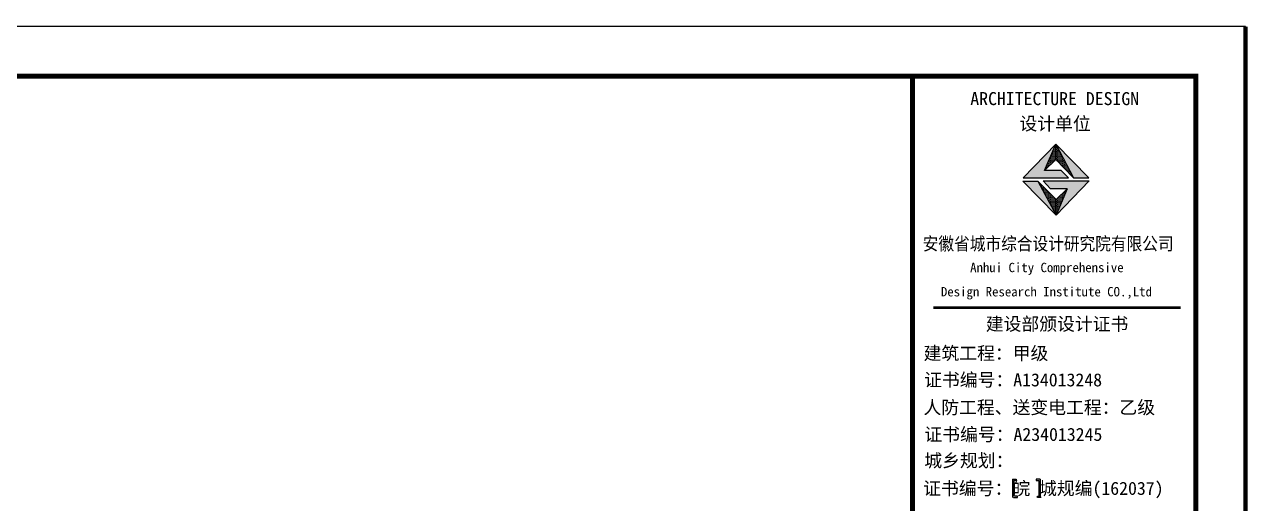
# Model space of a CAD drawing. Extents: x 4150464 to 4450492, y 483482 to 853422.
# Drawn here: x 4408638 to 4450492, y 753106 to 769496 of the extents above; entities that cross this region are included whole.
import ezdxf

# ---------------------------------------------------------------- set-up
doc = ezdxf.new("R2010")
doc.units = 0
doc.header["$LTSCALE"] = 1000
doc.header["$MEASUREMENT"] = 0
for name, color, linetype in [('A_DE_DETAIL_3', 144, 'Continuous'), ('PUB_TEXT', 7, 'Continuous'), ('PUB_TITLE', 4, 'Continuous'), ('图框', 7, 'Continuous')]:
    doc.layers.add(name, color=color, linetype=linetype)
doc.styles.add('黑体', font='simhei.ttf')
pattern_1 = [(0, (569013.884, 2229184.28), (15.9375, 31.875), [0, -31.875])]

msp = doc.modelspace()

# ---------------------------------------------------------------- hatches: boundary and pattern name
for points in [[(4443544, 764502), (4443931, 765400), (4442815, 764253), (4444369, 764253), (4444111, 764502)], [(4443544, 764502), (4443931, 765400), (4442815, 764253), (4444369, 764253), (4444111, 764502)], [(4444540, 764248), (4445066, 764248), (4443931, 765400)], [(4444540, 764248), (4445066, 764248), (4443931, 765400)]]:
    msp.add_hatch(color=1).paths.add_polyline_path(points)
at = {"layer": 'A_DE_DETAIL_3'}
for points in [[(4443318, 764137), (4442802, 764137), (4443946, 762976)], [(4443318, 764137), (4442802, 764137), (4443946, 762976)], [(4443496, 764141), (4443750, 763875), (4444324, 763875), (4443946, 762976), (4445067, 764141)], [(4443496, 764141), (4443750, 763875), (4444324, 763875), (4443946, 762976), (4445067, 764141)]]:
    msp.add_hatch(color=1, dxfattribs=at).paths.add_polyline_path(points)
at = {"layer": 'PUB_TEXT'}
h = msp.add_hatch(dxfattribs=at)
h.set_pattern_fill('DOTS', color=256, scale=510, style=0)
h.set_pattern_definition(pattern_1)
h.paths.add_polyline_path([(4443946, 762976), (4443946, 763511), (4443318, 764137)])
h.paths.add_polyline_path([(4444324, 763875), (4443946, 763511), (4443946, 762976)])
h.paths.add_polyline_path([(4443931, 765400), (4443931, 764872), (4444540, 764248)])
h.paths.add_polyline_path([(4443931, 764872), (4443931, 765400), (4443544, 764502)])
h = msp.add_hatch(dxfattribs=at)
h.set_pattern_fill('DOTS', color=256, scale=510, style=0)
h.set_pattern_definition(pattern_1)
h.paths.add_polyline_path([(4443946, 762976), (4443946, 763511), (4443318, 764137)])
h.paths.add_polyline_path([(4444324, 763875), (4443946, 763511), (4443946, 762976)])
h.paths.add_polyline_path([(4443931, 765400), (4443931, 764872), (4444540, 764248)])
h.paths.add_polyline_path([(4443931, 764872), (4443931, 765400), (4443544, 764502)])
at = {"layer": '图框'}
for points in [[(4442490, 753900), (4442577, 753900), (4442577, 753943), (4442537, 753943), (4442443, 753943), (4442443, 753310), (4442537, 753310), (4442577, 753310), (4442577, 753354), (4442490, 753354)], [(4442490, 753900), (4442577, 753900), (4442577, 753943), (4442537, 753943), (4442443, 753943), (4442443, 753310), (4442537, 753310), (4442577, 753310), (4442577, 753354), (4442490, 753354)], [(4443348, 753354), (4443261, 753354), (4443261, 753310), (4443301, 753310), (4443395, 753310), (4443395, 753943), (4443301, 753943), (4443261, 753943), (4443261, 753900), (4443348, 753900)], [(4443348, 753354), (4443261, 753354), (4443261, 753310), (4443301, 753310), (4443395, 753310), (4443395, 753943), (4443301, 753943), (4443261, 753943), (4443261, 753900), (4443348, 753900)]]:
    msp.add_hatch(color=4, dxfattribs=at).paths.add_polyline_path(points)

# ---------------------------------------------------------------- linework, layer by layer
for p, q in [((4443544, 764502), (4443931, 765400)), ((4443544, 764502), (4443931, 765400)), ((4443931, 765400), (4444540, 764248)), ((4443931, 765400), (4444540, 764248)), ((4443946, 762976), (4442802, 764137)), ((4442802, 764137), (4443318, 764137)), ((4442802, 764137), (4443318, 764137)), ((4443946, 762976), (4442802, 764137)), ((4442802, 764137), (4443318, 764137)), ((4442802, 764137), (4443318, 764137)), ((4443946, 763511), (4443318, 764137)), ((4443946, 763511), (4443318, 764137)), ((4443496, 764141), (4445067, 764141)), ((4443750, 763875), (4443496, 764141)), ((4443496, 764141), (4445067, 764141)), ((4443750, 763875), (4443496, 764141)), ((4444324, 763875), (4443750, 763875)), ((4444324, 763875), (4443750, 763875)), ((4445067, 764141), (4443946, 762976)), ((4445067, 764141), (4443946, 762976)), ((4443946, 763511), (4444324, 763875)), ((4444324, 763875), (4443946, 762976)), ((4443946, 763511), (4444324, 763875)), ((4444324, 763875), (4443946, 762976)), ((4443946, 762976), (4443946, 763511)), ((4443946, 762976), (4443946, 763511)), ((4443946, 762976), (4443946, 763511)), ((4443946, 762976), (4443946, 763511))]:
    msp.add_line(p, q)
for points in [[(4444111, 764502), (4443544, 764502), (4443931, 764872), (4444540, 764248), (4445066, 764248), (4443931, 765400), (4442815, 764253), (4444369, 764253), (4444111, 764502)], [(4444111, 764502), (4443544, 764502), (4443931, 764872), (4444540, 764248), (4445066, 764248), (4443931, 765400), (4442815, 764253), (4444369, 764253), (4444111, 764502)], [(4443931, 765400), (4443931, 764872)], [(4443931, 765400), (4443931, 764872)]]:
    msp.add_lwpolyline(points)
at = {"layer": 'A_DE_DETAIL_3', "color": 1}
for p, q in [((4443946, 762976), (4442802, 764137)), ((4443946, 762976), (4442802, 764137)), ((4443318, 764137), (4443946, 762976)), ((4443318, 764137), (4443946, 762976))]:
    msp.add_line(p, q, dxfattribs=at)
at = {"layer": 'PUB_TITLE'}
msp.add_lwpolyline([(4248288, 626452), (4450418, 626452), (4450418, 769422), (4248288, 769422)], close=True, dxfattribs=at)
msp.add_lwpolyline([(4248288, 626452), (4450418, 626452), (4450418, 769422), (4248288, 769422)], close=True, dxfattribs=at)
at = {"layer": 'PUB_TITLE', "const_width": 170}
msp.add_lwpolyline([(4252538, 628152), (4448718, 628152), (4448718, 767722), (4252538, 767722)], close=True, dxfattribs=at)
msp.add_lwpolyline([(4252538, 628152), (4448718, 628152), (4448718, 767722), (4252538, 767722)], close=True, dxfattribs=at)
at = {"layer": '图框', "color": 4}
for p, q in [((4450418, 769422), (4450418, 683322)), ((4450418, 769422), (4450418, 709422)), ((4450418, 769422), (4450418, 683322)), ((4450418, 769422), (4450418, 709422)), ((4439028, 767722), (4439028, 628152)), ((4439028, 767722), (4439028, 628152)), ((4442443, 753943), (4442537, 753943)), ((4442443, 753943), (4442443, 753310)), ((4442443, 753943), (4442537, 753943)), ((4442443, 753943), (4442443, 753310)), ((4442577, 753900), (4442490, 753900)), ((4442490, 753900), (4442490, 753354)), ((4442577, 753900), (4442490, 753900)), ((4442490, 753900), (4442490, 753354)), ((4442537, 753943), (4442577, 753943)), ((4442537, 753943), (4442577, 753943)), ((4442577, 753943), (4442577, 753900)), ((4442577, 753943), (4442577, 753900)), ((4443301, 753943), (4443261, 753943)), ((4443261, 753943), (4443261, 753900)), ((4443301, 753943), (4443261, 753943)), ((4443261, 753943), (4443261, 753900)), ((4443261, 753900), (4443348, 753900)), ((4443261, 753900), (4443348, 753900)), ((4443395, 753943), (4443301, 753943)), ((4443395, 753943), (4443301, 753943)), ((4443348, 753900), (4443348, 753354)), ((4443348, 753900), (4443348, 753354)), ((4443395, 753943), (4443395, 753310)), ((4443395, 753943), (4443395, 753310)), ((4442482, 753310), (4442576, 753310)), ((4442482, 753310), (4442576, 753310)), ((4442616, 753354), (4442529, 753354)), ((4442616, 753354), (4442529, 753354)), ((4442576, 753310), (4442616, 753310)), ((4442576, 753310), (4442616, 753310)), ((4442616, 753310), (4442616, 753354)), ((4442616, 753310), (4442616, 753354)), ((4443300, 753310), (4443300, 753354)), ((4443300, 753354), (4443387, 753354)), ((4443300, 753310), (4443300, 753354)), ((4443300, 753354), (4443387, 753354)), ((4443340, 753310), (4443300, 753310)), ((4443340, 753310), (4443300, 753310)), ((4443434, 753310), (4443340, 753310)), ((4443434, 753310), (4443340, 753310))]:
    msp.add_line(p, q, dxfattribs=at)
for points, const_width in [([(4450418, 769422), (4450418, 683322)], 148), ([(4450418, 769422), (4450418, 709422)], 148), ([(4450418, 769422), (4450418, 683322)], 148), ([(4450418, 769422), (4450418, 709422)], 148), ([(4439028, 767722), (4439028, 628152)], 168), ([(4439028, 767722), (4439028, 628152)], 168), ([(4439741, 759807), (4448207, 759807)], 84.7), ([(4439741, 759807), (4448207, 759807)], 84.7)]:
    msp.add_lwpolyline(points, dxfattribs=dict(at, const_width=const_width))
at = {"layer": '图框', "color": 4, "const_width": 168}
msp.add_lwpolyline([(4439028, 767722), (4448718, 767722), (4448718, 628152), (4439028, 628152)], close=True, dxfattribs=at)
msp.add_lwpolyline([(4439028, 767722), (4448718, 767722), (4448718, 628152), (4439028, 628152)], close=True, dxfattribs=at)

# ---------------------------------------------------------------- texts
at = {"layer": '图框', "color": 4, "style": '黑体'}
for s, height, p in [('ARCHITECTURE DESIGN', 447, (4441004, 766736)), ('ARCHITECTURE DESIGN', 447, (4441004, 766736)), ('设计单位', 447, (4442689, 765880)), ('设计单位', 447, (4442689, 765880)), ('Anhui City Comprehensive ', 321.71, (4440999, 761021)), ('Anhui City Comprehensive ', 321.71, (4440999, 761021)), (' Design Research Institute CO.,Ltd', 321.71, (4439780, 760193)), (' Design Research Institute CO.,Ltd', 321.71, (4439780, 760193)), ('建设部颁设计证书', 447, (4441535, 759027)), ('建设部颁设计证书', 447, (4441535, 759027)), (' 建筑工程：甲级', 447, (4439102, 758025)), (' 建筑工程：甲级', 447, (4439102, 758025)), ('证书编号：A134013248', 447, (4439425, 757114)), ('证书编号：A134013248', 447, (4439425, 757114)), ('人防工程、送变电工程：乙级', 447, (4439402, 756173)), ('人防工程、送变电工程：乙级', 447, (4439402, 756173)), ('证书编号：A234013245', 447, (4439434, 755248)), ('证书编号：A234013245', 447, (4439434, 755248)), ('城乡规划：', 447, (4439430, 754355)), ('城乡规划：', 447, (4439430, 754355)), ('证书编号：皖 城规编(162037)', 447, (4439394, 753403)), ('证书编号：皖 城规编(162037)', 447, (4439394, 753403))]:
    msp.add_text(s, height=height, dxfattribs=at).set_placement(p)
at = {"layer": '图框', "color": 4, "style": '黑体', "width": 0.88}
msp.add_text('安徽省城市综合设计研究院有限公司', height=447, dxfattribs=at).set_placement((4439377, 761773))
msp.add_text('安徽省城市综合设计研究院有限公司', height=447, dxfattribs=at).set_placement((4439377, 761773))

doc.saveas('drawing.dxf')
